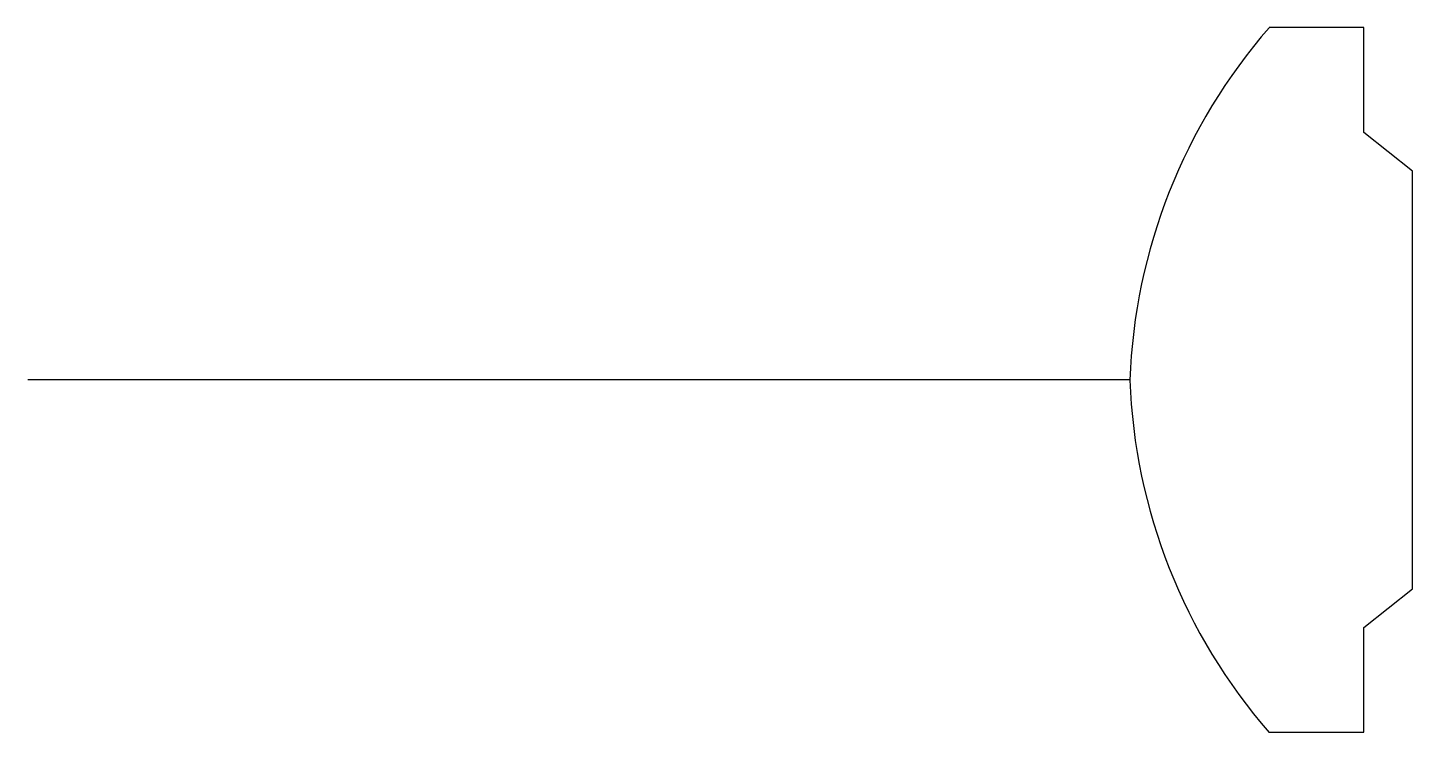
# Model space of a CAD drawing. Extents: x 0 to 11.7, y 0 to 5.9.
import ezdxf

# ---------------------------------------------------------------- set-up
doc = ezdxf.new("R2010")
doc.units = 0
doc.layers.add('MODELSKETCH_VISIBLE', color=7, linetype='CONTINUOUS')

msp = doc.modelspace()

# ---------------------------------------------------------------- linework, layer by layer
at = {"layer": 'MODELSKETCH_VISIBLE'}
for p, q in [((11.255, 5.936), (10.457, 5.936)), ((11.255, 5.054), (11.255, 5.936)), ((11.664, 4.728), (11.255, 5.054)), ((11.664, 2.968), (11.664, 4.728)), ((9.285, 2.968), (0, 2.968)), ((11.664, 1.208), (11.664, 2.968)), ((11.255, 0.882), (11.664, 1.208)), ((11.255, 0), (11.255, 0.882)), ((10.457, 0), (11.255, 0))]:
    msp.add_line(p, q, dxfattribs=at)
for centre, start, end in [((14.077, 2.79), 139.0131, 177.8784), ((14.077, 3.145), 182.1216, 220.9869)]:
    msp.add_arc(centre, 4.796, start, end, dxfattribs=at)

doc.saveas('drawing.dxf')
